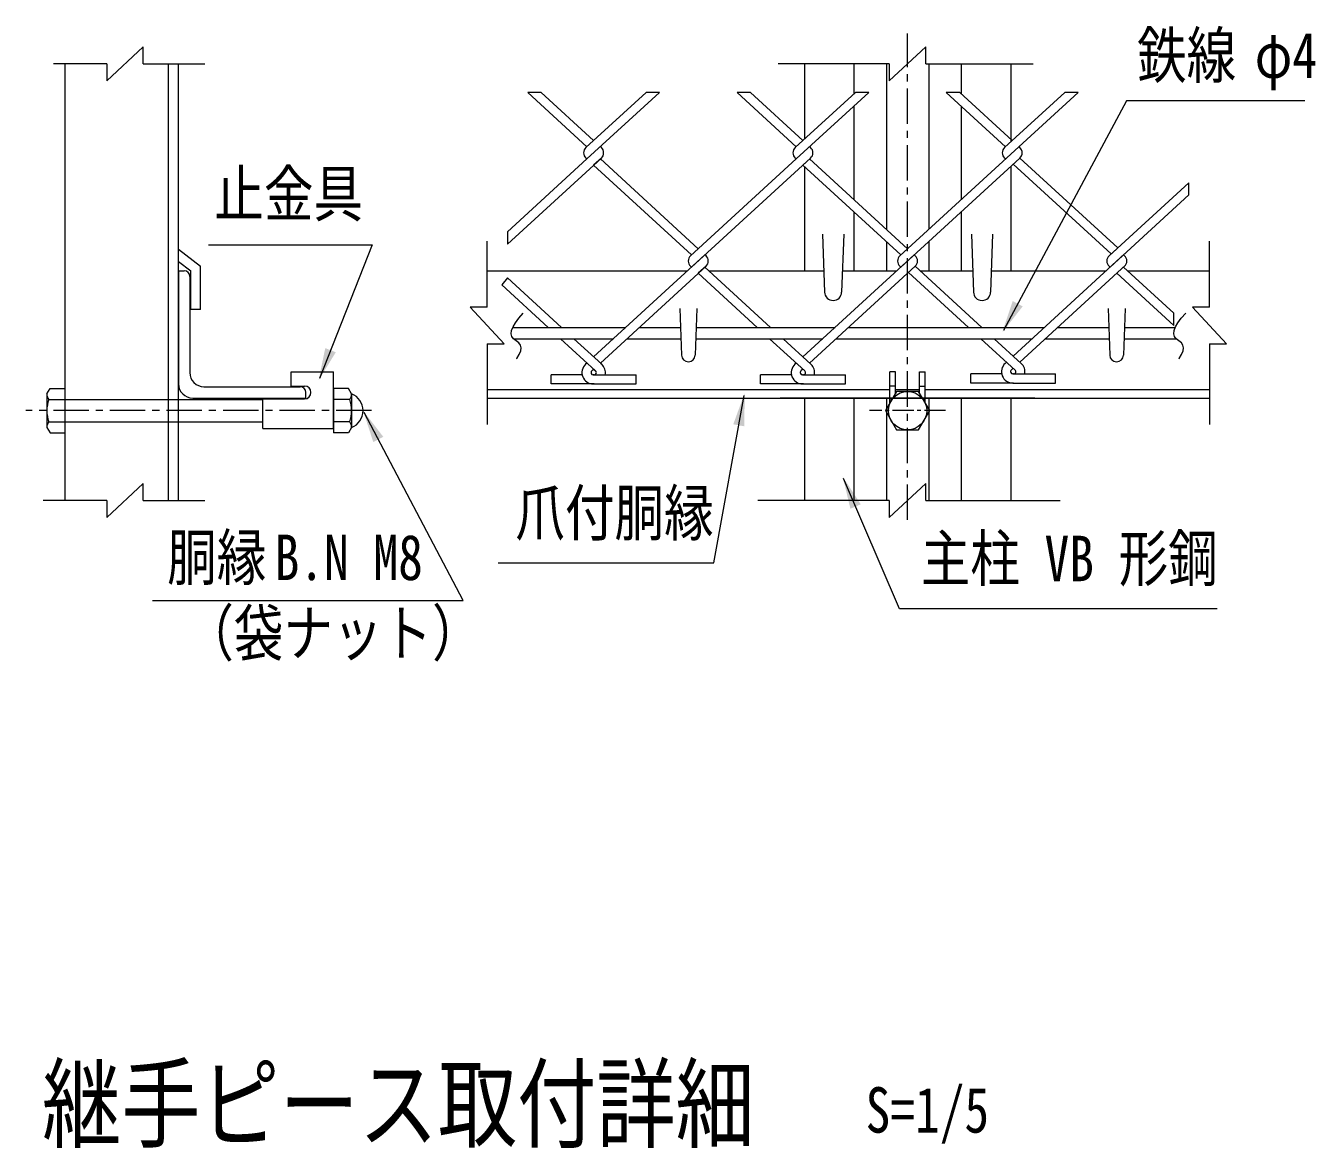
# Model space of a CAD drawing. Units: millimetres, scale not verified, with parts at other scales. Extents: x -4455 to 4455, y -3150 to 3150.
# Drawn here: x 1631 to 2999, y -899 to 292 of the extents above; entities that cross this region are included whole.
import ezdxf
from ezdxf.enums import TextEntityAlignment as Align

# ---------------------------------------------------------------- set-up
doc = ezdxf.new("R2010")
doc.units = ezdxf.units.MM
doc.header["$LTSCALE"] = 30
for name, pattern in [('DASHED', [7.5, 6, -1.5]), ('USER1', [2, 1.25, -0.25, 0.25, -0.25]), ('USER4', [1.125, 0.75, -0.125, 0.125, -0.125])]:
    doc.linetypes.add(name, pattern=pattern)
for name, color, linetype, lineweight in [('0-0_D-STR-TXT', 3, 'Continuous', 13), ('0-1_D-STR2', 2, 'Continuous', 13), ('0-2_D-STR1', 1, 'Continuous', 18), ('0-3_D-STR-DIM', 1, 'Continuous', 18), ('0-4_D-BMK', 2, 'USER4', 13), ('0-6_D-STR3', 3, 'Continuous', 13), ('0-C_7詳細', 3, 'Continuous', 18), ('0-D_5寸法', 3, 'Continuous', 18)]:
    doc.layers.add(name, color=color, linetype=linetype, lineweight=lineweight)
doc.layers.add('0-8_D-TTL-TXT', color=7, linetype='Continuous')
doc.styles.add('ＭＳ ゴシック', font='')
doc.styles.get('ＭＳ ゴシック').set_extended_font_data('MS Gothic')

msp = doc.modelspace()

# ---------------------------------------------------------------- linework, layer by layer
at = {"layer": '0-0_D-STR-TXT'}
for points in [[(2987.99, 212.09), (2798.92, 212.09), (2668.29, -31.59)], [(1825.03, 59.36), (1998.6, 59.36), (1942.62, -82.45)], [(1765.5, -318.13), (2095.1, -318.13), (1990.11, -118.68)], [(2895.21, -326.98), (2558.24, -326.98), (2498.81, -188.75)]]:
    msp.add_lwpolyline(points, dxfattribs=at)
for points in [[(2667.2, -33.62), (2678.22, -0.38), (2688.78, -6.04)], [(1941.78, -84.59), (1948.87, -50.3), (1960.02, -54.7)], [(1989.04, -116.65), (2010.41, -144.39), (1999.81, -149.97)], [(2497.9, -186.64), (2517.03, -215.97), (2506.02, -220.7)]]:
    msp.add_solid(points, dxfattribs=at)
at = {"layer": '0-1_D-STR2', "color": 3}
for p, q in [((2226.53, 163.31), (2163.73, 220.86)), ((2177.94, 220.86), (2163.73, 220.86)), ((2233.63, 169.83), (2177.94, 220.86)), ((2289.33, 220.86), (2225.46, 162.33)), ((2303.54, 220.86), (2226.53, 150.29)), ((2303.54, 220.86), (2289.33, 220.86)), ((2448.56, 163.31), (2385.76, 220.86)), ((2399.97, 220.86), (2385.76, 220.86)), ((2455.66, 169.83), (2399.97, 220.86)), ((2511.35, 220.86), (2447.49, 162.33)), ((2525.56, 220.86), (2448.56, 150.29)), ((2525.56, 220.86), (2511.35, 220.86)), ((2670.58, 163.31), (2607.79, 220.86)), ((2622, 220.86), (2607.79, 220.86)), ((2677.69, 169.83), (2622, 220.86)), ((2733.38, 220.86), (2669.51, 162.33)), ((2747.59, 220.86), (2684.79, 163.31)), ((2747.59, 220.86), (2733.38, 220.86)), ((2677.69, 169.83), (2669.51, 162.33)), ((2241.81, 151.27), (2142.18, 59.98)), ((2226.53, 150.29), (2225.46, 151.27)), ((2226.53, 150.29), (2225.46, 151.27)), ((2241.81, 151.27), (2233.63, 143.78)), ((2241.81, 162.33), (2240.74, 163.31)), ((2463.84, 151.27), (2337.54, 35.55)), ((2684.79, 163.31), (2558.5, 47.59)), ((2685.86, 151.27), (2559.57, 35.55)), ((2670.58, 150.29), (2669.51, 151.27)), ((2670.58, 150.29), (2669.51, 151.27)), ((2685.86, 162.33), (2684.79, 163.31)), ((2685.86, 162.33), (2684.79, 163.31)), ((2789.77, 56.06), (2685.86, 151.27)), ((2226.53, 150.29), (2142.18, 73)), ((2337.54, 48.57), (2233.63, 143.78)), ((2344.65, 55.08), (2240.74, 150.29)), ((2448.56, 150.29), (2336.47, 47.59)), ((2559.57, 48.57), (2455.66, 143.78)), ((2566.67, 55.08), (2462.77, 150.29)), ((2782.67, 49.55), (2678.76, 144.76)), ((2865.17, 125.14), (2780.53, 47.59)), ((2865.17, 112.12), (2865.17, 125.14)), ((2865.17, 112.12), (2781.6, 35.55)), ((2142.18, 73), (2142.18, 59.98)), ((2788.7, 55.08), (2780.53, 47.59)), ((2351.75, 48.57), (2233.63, -59.67)), ((2352.82, 47.59), (2351.75, 48.57)), ((2573.78, 48.57), (2455.66, -59.67)), ((2796.88, 49.55), (2678.76, -58.69)), ((2796.88, 47.59), (2795.81, 48.57)), ((2796.88, 47.59), (2795.81, 48.57)), ((2352.82, 36.53), (2240.74, -66.18)), ((2337.54, 35.55), (2336.47, 36.53)), ((2337.54, 35.55), (2336.47, 36.53)), ((2352.82, 36.53), (2344.65, 29.04)), ((2407.21, -28.3), (2344.65, 29.04)), ((2421.42, -28.3), (2351.75, 35.55)), ((2574.85, 36.53), (2462.77, -66.18)), ((2559.57, 35.55), (2558.5, 36.53)), ((2559.57, 35.55), (2558.5, 36.53)), ((2631.38, -28.3), (2567.75, 30.02)), ((2645.59, -28.3), (2574.85, 36.53)), ((2797.95, 37.51), (2685.86, -65.2)), ((2781.6, 35.55), (2780.53, 36.53)), ((2781.6, 35.55), (2780.53, 36.53)), ((2849.05, -26.26), (2788.7, 29.04)), ((2849.05, -13.24), (2795.81, 35.55)), ((2185.19, -28.3), (2136.08, 16.7)), ((2849.05, -26.26), (2849.05, -13.24)), ((2235.69, -74.57), (2198.28, -40.3)), ((2242.18, -67.5), (2212.49, -40.3)), ((2457.72, -74.57), (2420.31, -40.3)), ((2464.2, -67.5), (2434.52, -40.3)), ((2680.82, -73.59), (2644.48, -40.3)), ((2687.3, -66.51), (2658.69, -40.3)), ((2448.56, -66.18), (2447.12, -67.5)), ((2671.65, -65.2), (2670.22, -66.51)), ((2188.63, -88.34), (2188.63, -78.74)), ((2221.44, -78.74), (2188.63, -78.74)), ((2233.63, -72.69), (2231.58, -74.57)), ((2233.2, -78.74), (2278.63, -78.74)), ((2234.07, -78.74), (2233.2, -78.74)), ((2233.63, -72.69), (2235.69, -74.57)), ((2278.63, -88.34), (2278.63, -78.74)), ((2443.47, -78.74), (2410.66, -78.74)), ((2410.66, -88.34), (2410.66, -78.74)), ((2455.66, -72.69), (2453.6, -74.57)), ((2455.23, -78.74), (2500.66, -78.74)), ((2456.1, -78.74), (2455.23, -78.74)), ((2500.66, -88.34), (2500.66, -78.74)), ((2633.76, -87.36), (2633.76, -77.76)), ((2666.57, -77.76), (2633.76, -77.76)), ((2678.76, -71.71), (2676.7, -73.59)), ((2678.32, -77.76), (2723.76, -77.76)), ((2679.2, -77.76), (2678.32, -77.76)), ((2723.76, -87.36), (2723.76, -77.76)), ((2234.07, -88.34), (2188.63, -88.34)), ((2233.2, -88.34), (2278.63, -88.34)), ((2456.1, -88.34), (2410.66, -88.34)), ((2455.23, -88.34), (2500.66, -88.34)), ((2679.2, -87.36), (2633.76, -87.36)), ((2678.32, -87.36), (2723.76, -87.36))]:
    msp.add_line(p, q, dxfattribs=at)
at = {"layer": '0-1_D-STR2', "color": 7, "lineweight": 9}
for p, q in [((2574.85, 47.59), (2573.78, 48.57)), ((2226.53, -66.18), (2225.09, -67.5)), ((2240.74, -66.18), (2242.18, -67.5))]:
    msp.add_line(p, q, dxfattribs=at)
at = {"layer": '0-1_D-STR2', "color": 3}
msp.add_lwpolyline([(2199.4, -28.3), (2142.18, 24.13), (2136.08, 16.7)], dxfattribs=at)
for centre, radius, start, end in [((2230.52, 156.8), 7.5, 132.5, 227.5), ((2236.74, 156.8), 7.5, 312.5, 47.5), ((2458.77, 156.8), 7.5, 312.5, 47.5), ((2674.58, 156.8), 7.5, 132.5, 227.5), ((2680.8, 156.8), 7.5, 312.5, 47.5), ((2341.54, 42.06), 7.5, 132.5, 227.5), ((2347.76, 42.06), 7.5, 312.5, 47.5), ((2563.57, 42.06), 7.5, 132.5, 227.5), ((2569.78, 42.06), 7.5, 312.5, 47.5), ((2785.59, 42.06), 7.5, 132.5, 227.5), ((2791.81, 42.06), 7.5, 312.5, 47.5), ((2233.2, -76.34), 12, 132.5, 270), ((2234.07, -76.34), 12, 348.46304, 47.5), ((2455.23, -76.34), 12, 132.5, 270), ((2456.1, -76.34), 12, 348.46304, 47.5), ((2678.32, -75.36), 12, 132.5, 270), ((2679.2, -75.36), 12, 348.46304, 47.5), ((2233.2, -76.34), 2.4, 132.5, 270), ((2234.07, -76.34), 2.4, 270, 47.5), ((2455.23, -76.34), 2.4, 132.5, 270), ((2456.1, -76.34), 2.4, 270, 47.5), ((2678.32, -75.36), 2.4, 132.5, 270), ((2679.2, -75.36), 2.4, 270, 47.5)]:
    msp.add_arc(centre, radius, start, end, dxfattribs=at)
at = {"layer": '0-2_D-STR1'}
for p, q in [((1672.71, 251.14), (1672.71, -211.91)), ((1782.71, -211.91), (1782.71, 251.14)), ((1793.21, -211.91), (1793.21, 251.14)), ((2457.17, 251.14), (2457.17, 171.21)), ((2509.67, 251.14), (2509.67, 219.32)), ((2544.17, 251.14), (2544.17, 75.7)), ((2589.17, 251.14), (2589.17, 75.7)), ((2623.67, 251.14), (2623.67, 219.32)), ((2676.17, 251.14), (2676.17, 168.44)), ((2509.67, 206.3), (2509.67, 107.31)), ((2623.67, 206.3), (2623.67, 107.31)), ((2457.17, 142.4), (2457.17, 31.7)), ((2676.17, 142.4), (2676.17, 31.7)), ((2509.67, 94.29), (2509.67, 31.7)), ((2623.67, 94.29), (2623.67, 31.7)), ((2476.42, 70.7), (2478.67, 9.2)), ((2498.92, 70.7), (2496.67, 9.2)), ((2634.42, 70.7), (2636.67, 9.2)), ((2656.92, 70.7), (2654.67, 9.2)), ((1793.21, 54.77), (1816.57, 36.71)), ((2544.17, 62.68), (2544.17, 31.7)), ((2589.17, 62.68), (2589.17, 31.7)), ((1793.21, 41.5), (1806.07, 31.56)), ((1793.21, 31.7), (1793.21, -88.3)), ((1793.21, 31.7), (1799.21, 31.7)), ((1806.07, -9.45), (1806.07, 31.56)), ((1816.57, -9.45), (1816.57, 36.71)), ((2120.6, 31.7), (2333.35, 31.7)), ((2355.95, 31.7), (2477.85, 31.7)), ((2497.5, 31.7), (2555.38, 31.7)), ((2580.12, 31.7), (2635.85, 31.7)), ((2655.5, 31.7), (2777.4, 31.7)), ((2800, 31.7), (2887.01, 31.7)), ((1805.21, 25.7), (1805.21, -76.3)), ((1816.57, -9.45), (1806.07, -9.45)), ((2325.1, -8.47), (2326.9, -57.67)), ((2343.1, -8.47), (2341.3, -57.67)), ((2779.4, -8.47), (2781.2, -57.67)), ((2797.4, -8.47), (2795.6, -57.67)), ((1820.21, -91.3), (1922.21, -91.3)), ((2120.6, -94.3), (2547.92, -94.3)), ((2553.92, -94.3), (2579.42, -94.3)), ((2585.42, -94.3), (2887.01, -94.3)), ((1808.21, -103.3), (1928.21, -103.3)), ((1928.21, -103.3), (1928.21, -97.3)), ((2120.6, -103.3), (2547.92, -103.3)), ((2701.67, -103.3), (2431.67, -103.3)), ((2457.17, -103.3), (2457.17, -211.91)), ((2509.67, -103.3), (2509.67, -211.91)), ((2544.17, -103.3), (2544.17, -211.91)), ((2585.42, -103.3), (2887.01, -103.3)), ((2589.17, -103.3), (2589.17, -211.91)), ((2623.67, -103.3), (2623.67, -211.91)), ((2676.17, -103.3), (2676.17, -211.91))]:
    msp.add_line(p, q, dxfattribs=at)
for centre, radius, start, end in [((1799.21, 25.7), 6, 0, 90), ((2487.67, 9.2), 9, 180, 0), ((2645.67, 9.2), 9, 180, 0), ((2334.1, -57.67), 7.2, 180, 0), ((2788.4, -57.67), 7.2, 180, 0), ((1820.21, -76.3), 15, 180, 270), ((1808.21, -88.3), 15, 180, 270), ((1922.21, -97.3), 6, 0, 90)]:
    msp.add_arc(centre, radius, start, end, dxfattribs=at)
at = {"layer": '0-3_D-STR-DIM', "color": 4, "lineweight": 13}
for p, q in [((1755.78, 269.14), (1717.01, 233.14)), ((1755.78, 251.14), (1755.78, 269.14)), ((2586.06, 251.14), (2586.06, 269.14)), ((1717.01, 251.14), (1660.44, 251.14)), ((1717.01, 251.14), (1717.01, 233.14)), ((1755.78, 251.14), (1821.05, 251.14)), ((2547.29, 251.14), (2429.49, 251.14)), ((2547.29, 251.14), (2547.29, 233.14)), ((2586.06, 251.14), (2700, 251.14)), ((2120.6, -6.96), (2120.6, 63.23)), ((2887.01, -6.96), (2887.01, 63.23)), ((2138.6, -45.73), (2102.6, -6.96)), ((2120.6, -6.96), (2102.6, -6.96)), ((2887.01, -6.96), (2869.01, -6.96)), ((2120.6, -45.73), (2138.6, -45.73)), ((2120.6, -45.73), (2120.6, -131.31)), ((2887.01, -45.73), (2887.01, -131.31)), ((1755.78, -193.91), (1717.01, -229.91)), ((1755.78, -211.91), (1755.78, -193.91)), ((2586.06, -193.91), (2547.29, -229.91)), ((2586.06, -211.91), (2586.06, -193.91)), ((1717.01, -211.91), (1649.74, -211.91)), ((1717.01, -211.91), (1717.01, -229.91)), ((1755.78, -211.91), (1821.05, -211.91)), ((2547.29, -211.91), (2407.68, -211.91)), ((2547.29, -211.91), (2547.29, -229.91)), ((2586.06, -211.91), (2728.53, -211.91))]:
    msp.add_line(p, q, dxfattribs=at)
msp.add_lwpolyline([(2887.01, -45.73), (2905.01, -45.73), (2869.01, -6.96)], dxfattribs=at)
at = {"layer": '0-4_D-BMK', "linetype": 'USER1'}
for p, q in [((2566.67, -232.43), (2566.67, 283.4)), ((1997.89, -116.65), (1631.14, -116.65))]:
    msp.add_line(p, q, dxfattribs=at)
at = {"layer": '0-4_D-BMK'}
msp.add_line((2606.97, -116.65), (2526.33, -116.65), dxfattribs=at)
at = {"layer": '0-6_D-STR3'}
for p, q in [((1912.64, -90.61), (1912.64, -75.61)), ((1912.64, -75.61), (1957.64, -75.61)), ((1957.64, -135.61), (1957.64, -75.61)), ((2547.92, -108.39), (2547.92, -75.61)), ((2553.92, -75.61), (2547.92, -75.61)), ((2553.92, -97.99), (2553.92, -75.61)), ((2585.42, -108.39), (2585.42, -75.61)), ((1653.51, -98.89), (1656.83, -93.13)), ((1656.83, -93.13), (1672.71, -93.13)), ((1672.71, -93.13), (1672.71, -140.17)), ((1912.64, -90.61), (1926.89, -90.61)), ((1957.64, -93.13), (1957.64, -140.17)), ((1973.51, -93.13), (1957.64, -93.13)), ((1976.84, -98.89), (1973.51, -93.13)), ((2553.92, -90.61), (2547.92, -90.61)), ((2579.42, -90.61), (2585.42, -90.61)), ((1653.51, -98.89), (1653.51, -134.41)), ((1655.57, -104.65), (1672.71, -104.65)), ((1793.21, -104.65), (1882.64, -104.65)), ((1882.64, -104.11), (1926.89, -104.11)), ((1882.64, -135.61), (1882.64, -104.11)), ((1974.78, -104.65), (1957.64, -104.65)), ((1976.84, -98.89), (1976.84, -134.41)), ((2550.39, -104.11), (2547.92, -104.11)), ((2550.86, -103.3), (2582.49, -103.3)), ((2582.96, -104.11), (2585.42, -104.11)), ((1653.51, -134.41), (1656.83, -140.17)), ((1655.57, -128.65), (1672.71, -128.65)), ((1793.21, -128.65), (1882.64, -128.65)), ((1882.64, -135.61), (1957.64, -135.61)), ((1974.78, -128.65), (1957.64, -128.65)), ((1976.84, -134.41), (1973.51, -140.17)), ((1656.83, -140.17), (1672.71, -140.17)), ((1973.51, -140.17), (1957.64, -140.17))]:
    msp.add_line(p, q, dxfattribs=at)
at = {"layer": '0-6_D-STR3', "color": 1, "linetype": 'DASHED'}
for p, q in [((1672.71, -104.65), (1793.21, -104.65)), ((1672.71, -128.65), (1793.21, -128.65))]:
    msp.add_line(p, q, dxfattribs=at)
at = {"layer": '0-6_D-STR3'}
msp.add_lwpolyline([(2579.42, -97.99), (2579.42, -75.61), (2585.42, -75.61)], dxfattribs=at)
msp.add_lwpolyline([(2543.15, -116.65), (2554.91, -137.02), (2578.43, -137.02), (2590.19, -116.65), (2578.43, -96.28), (2554.91, -96.28)], close=True, dxfattribs=at)
msp.add_circle((2566.67, -116.65), 20.4, dxfattribs=at)
for centre, radius, start, end in [((1926.89, -97.36), 6.75, 270, 90), ((1662.59, -98.89), 9.09, 180, 219.3382), ((1689.51, -116.65), 36, 160.52878, 199.47122), ((1967.75, -98.89), 9.09, 320.6618, 0), ((1940.84, -116.65), 36, 340.52878, 19.47122), ((1970.02, -116.65), 19.02, 291.00774, 68.99226), ((1662.59, -134.41), 9.09, 140.6618, 180), ((1967.75, -134.41), 9.09, 0, 39.3382)]:
    msp.add_arc(centre, radius, start, end, dxfattribs=at)
at = {"layer": '0-C_7詳細', "color": 4}
msp.add_line((2586.06, 269.14), (2547.29, 233.14), dxfattribs=at)
at = {"layer": '0-C_7詳細'}
for p, q in [((2448.56, 150.29), (2447.49, 151.27)), ((2448.56, 150.29), (2447.49, 151.27)), ((2463.84, 151.27), (2455.66, 143.78)), ((2463.84, 162.33), (2462.77, 163.31))]:
    msp.add_line(p, q, dxfattribs=at)
at = {"layer": '0-C_7詳細', "color": 7, "lineweight": 9}
for p, q in [((2147.92, -28.3), (2267.87, -28.3)), ((2148.46, -40.3), (2254.77, -40.3)), ((2268.98, -40.3), (2326.26, -40.3)), ((2282.08, -28.3), (2325.82, -28.3)), ((2341.93, -40.3), (2476.8, -40.3)), ((2342.37, -28.3), (2489.9, -28.3)), ((2491.01, -40.3), (2698.83, -40.3)), ((2504.11, -28.3), (2711.93, -28.3)), ((2713.04, -40.3), (2780.56, -40.3)), ((2726.14, -28.3), (2780.12, -28.3)), ((2796.23, -40.3), (2851.29, -40.3)), ((2796.67, -28.3), (2850.76, -28.3))]:
    msp.add_line(p, q, dxfattribs=at)
at = {"layer": '0-C_7詳細', "color": 4}
for points in [[(2151.65, -61.57), (2151.97, -61.18), (2154.63, -56.98), (2156.2, -53.22), (2156.67, -49.91), (2156.04, -47.03), (2154.32, -44.6), (2151.5, -42.61), (2148.67, -40.6), (2146.92, -38.12), (2146.24, -35.17), (2146.63, -31.73), (2148.1, -27.83), (2150.64, -23.44), (2154.25, -18.59), (2158.94, -13.25)], [(2854.49, -61.57), (2854.8, -61.18), (2857.47, -56.98), (2859.03, -53.22), (2859.5, -49.91), (2858.88, -47.03), (2857.16, -44.6), (2854.34, -42.61), (2851.51, -40.6), (2849.76, -38.12), (2849.08, -35.17), (2849.47, -31.73), (2850.93, -27.83), (2853.47, -23.44), (2857.09, -18.59), (2861.78, -13.25)]]:
    msp.add_lwpolyline(points, dxfattribs=at)
at = {"layer": '0-C_7詳細'}
msp.add_arc((2452.55, 156.8), 7.5, 132.5, 227.5, dxfattribs=at)
at = {"layer": '0-D_5寸法'}
msp.add_lwpolyline([(2132.36, -278.06), (2361.11, -278.06), (2393.38, -100.5)], dxfattribs=at)
msp.add_solid([(2393.79, -98.23), (2393.52, -133.25), (2381.73, -131.11)], dxfattribs=at)

# ---------------------------------------------------------------- texts
at = {"layer": '0-0_D-STR-TXT', "style": 'ＭＳ ゴシック', "width": 0.8}
for s, p in [('鉄線', (2810.12, 221.82)), ('φ4', (2935.04, 221.82)), ('止金具', (1831.24, 74.83)), ('胴縁', (1781.18, -310.74)), ('主柱 VB 形鋼', (2580.66, -311.96)), ('B.N M8', (1895.17, -310.74)), ('（袋ナット）', (1799.37, -390.99))]:
    msp.add_text(s, height=48.17, dxfattribs=at).set_placement(p, align=Align.BOTTOM_LEFT)
at = {"layer": '0-8_D-TTL-TXT', "style": 'ＭＳ ゴシック', "width": 0.8}
msp.add_text('継手ピース取付詳細', height=76.98, dxfattribs=at).set_placement((1648.38, -913.35), align=Align.BOTTOM_LEFT)
at = {"layer": '0-8_D-TTL-TXT', "color": 3, "style": 'ＭＳ ゴシック', "width": 0.8}
msp.add_text('S=1/5', height=48.17, dxfattribs=at).set_placement((2522.14, -896.8), align=Align.BOTTOM_LEFT)
at = {"layer": '0-D_5寸法', "style": 'ＭＳ ゴシック', "width": 0.8}
msp.add_text('爪付胴縁', height=48.17, dxfattribs=at).set_placement((2150.59, -263.56), align=Align.BOTTOM_LEFT)

doc.saveas('drawing.dxf')
